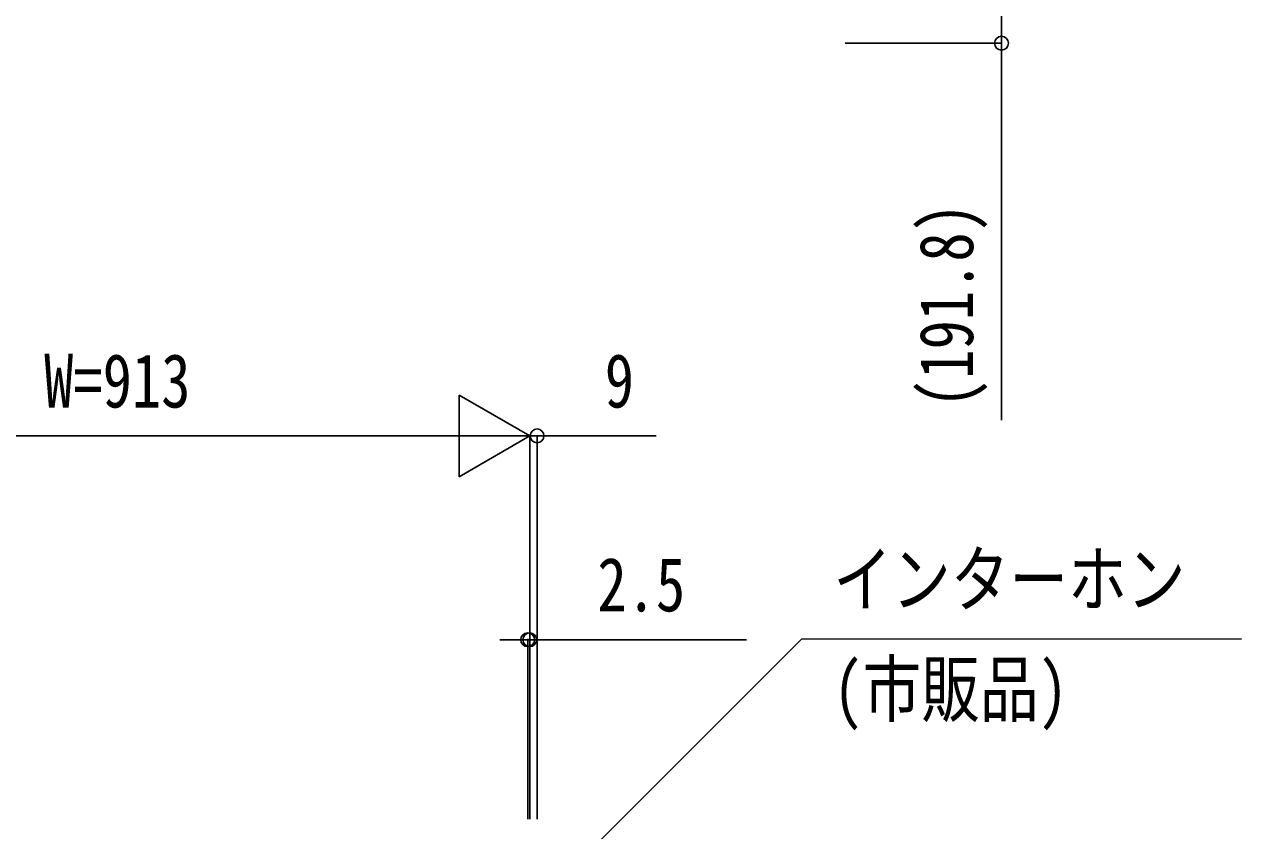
# Model space of a CAD drawing. Units: millimetres, scale not verified. Extents: x -8418 to 8410, y -5948 to 5940.
# Drawn here: x 1426 to 2919, y -1994 to -1005 of the extents above; entities that cross this region are included whole.
import ezdxf
from ezdxf.enums import TextEntityAlignment as Align

# ---------------------------------------------------------------- set-up
doc = ezdxf.new("R2010")
doc.units = ezdxf.units.MM
doc.header["$LTSCALE"] = 30
doc.layers.add('0-5_YKK_D', color=6, linetype='Continuous')
doc.styles.add('ＭＳ ゴシック', font='')
doc.styles.get('ＭＳ ゴシック').set_extended_font_data('MS Gothic')

msp = doc.modelspace()

# ---------------------------------------------------------------- linework, layer by layer
at = {"layer": '0-5_YKK_D'}
for p, q in [((2432.58, -1028.65), (2625.25, -1028.65)), ((2045.54, -1510.3), (1958.94, -1460.3)), ((1958.94, -1460.3), (1958.94, -1560.3)), ((1945.54, -1510.3), (1232.54, -1510.3)), ((2045.54, -1510.3), (1872.33, -1510.3)), ((2045.54, -1510.3), (1958.94, -1560.3)), ((2045.54, -1510.3), (2011.54, -1510.3)), ((2045.54, -1980.3), (2045.54, -1509.3)), ((2045.54, -1980.3), (2045.54, -1509.3)), ((2045.54, -1510.3), (2054.54, -1510.3)), ((2054.54, -1980.3), (2054.54, -1509.3)), ((2054.54, -1510.3), (2200.54, -1510.3)), ((2043.04, -1760.3), (2009.04, -1760.3)), ((2043.04, -1980.3), (2043.04, -1759.3)), ((2043.04, -1760.3), (2045.54, -1760.3)), ((2045.54, -1980.3), (2045.54, -1759.3)), ((2045.54, -1760.3), (2311.54, -1760.3))]:
    msp.add_line(p, q, dxfattribs=at)
for points in [[(2624.25, -836.8), (2624.25, -1028.65), (2624.25, -1491.05)], [(1943.65, -2194.8), (1967.69, -2170.76), (2379.03, -1759.42), (2918.86, -1759.14)]]:
    msp.add_lwpolyline(points, dxfattribs=at)
for centre in [(2624.25, -1028.65), (2054.54, -1510.3), (2043.04, -1760.3), (2045.54, -1760.3)]:
    msp.add_circle(centre, 8.5, dxfattribs=at)

# ---------------------------------------------------------------- texts
at = {"layer": '0-5_YKK_D', "style": 'ＭＳ ゴシック', "width": 0.8}
msp.add_text('(191.8)', height=65.98, rotation=90, dxfattribs=at).set_placement((2609.25, -1476.05), align=Align.BOTTOM_LEFT)
for s, p in [('W=913', (1449.84, -1495.3)), ('9', (2137.54, -1495.3)), ('インターホン', (2417.92, -1738.7)), ('2.5', (2128.54, -1745.3)), ('(市販品)', (2417.92, -1873.7))]:
    msp.add_text(s, height=65.98, dxfattribs=at).set_placement(p, align=Align.BOTTOM_LEFT)

doc.saveas('drawing.dxf')
